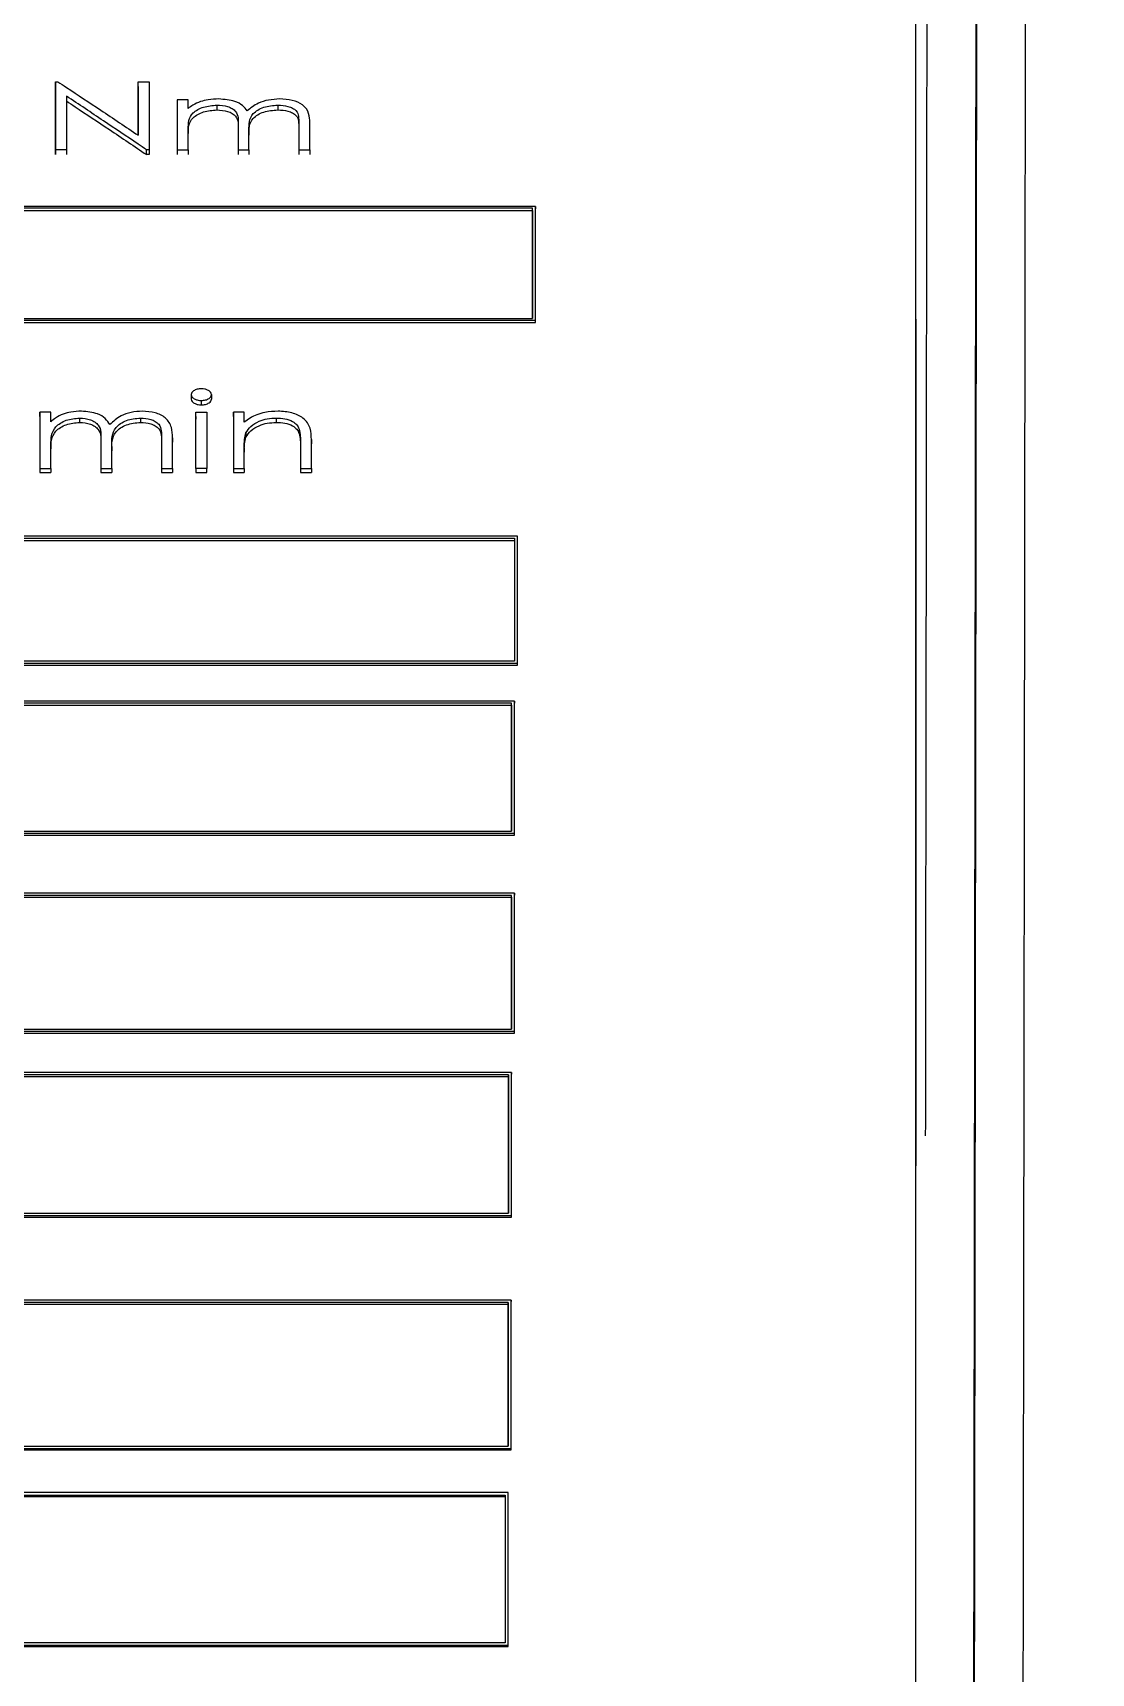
# Model space of a CAD drawing. Header units: millimetres. Extents: x 2180 to 4616, y 795 to 2518.
# Drawn here: x 2660.37 to 2677.77, y 2248.6 to 2275.56 of the extents above; entities that cross this region are included whole.
import ezdxf

# ---------------------------------------------------------------- set-up
doc = ezdxf.new("R2010")
doc.units = ezdxf.units.MM

msp = doc.modelspace()

# ---------------------------------------------------------------- linework, layer by layer
at = {"color": 7, "linetype": 'Continuous', "lineweight": 25}
for p, q in [((2660.744, 2273.635), (2660.744, 2274.756)), ((2660.744, 2274.756), (2660.744, 2274.677)), ((2660.744, 2274.756), (2660.781, 2274.756)), ((2660.744, 2274.677), (2660.744, 2273.557)), ((2662.103, 2273.876), (2662.103, 2274.756)), ((2662.103, 2274.756), (2662.282, 2274.756)), ((2662.103, 2274.677), (2662.103, 2274.756)), ((2662.103, 2274.677), (2662.103, 2273.876)), ((2662.282, 2274.756), (2662.282, 2273.635)), ((2660.923, 2274.518), (2660.923, 2273.635)), ((2662.744, 2274.457), (2662.744, 2273.635)), ((2662.744, 2274.457), (2662.744, 2274.379)), ((2662.923, 2274.457), (2662.744, 2274.457)), ((2662.923, 2274.316), (2662.923, 2274.457)), ((2662.744, 2274.379), (2662.744, 2273.557)), ((2663.396, 2274.372), (2663.396, 2274.293)), ((2664.397, 2274.372), (2664.397, 2274.293)), ((2662.923, 2273.635), (2662.923, 2273.983)), ((2662.923, 2273.983), (2662.923, 2273.905)), ((2663.744, 2274.055), (2663.744, 2273.635)), ((2663.744, 2274.055), (2663.744, 2273.977)), ((2663.923, 2273.635), (2663.923, 2273.957)), ((2663.923, 2273.957), (2663.923, 2273.879)), ((2664.744, 2274.083), (2664.744, 2273.635)), ((2664.744, 2274.083), (2664.744, 2274.005)), ((2664.744, 2274.005), (2664.744, 2273.557)), ((2664.923, 2273.635), (2664.923, 2274.083)), ((2664.923, 2274.005), (2664.923, 2274.083)), ((2660.744, 2273.557), (2660.744, 2273.635)), ((2660.923, 2273.635), (2660.744, 2273.635)), ((2660.923, 2273.635), (2660.923, 2273.557)), ((2662.241, 2273.557), (2662.241, 2273.635)), ((2662.282, 2273.635), (2662.241, 2273.635)), ((2662.282, 2273.635), (2662.282, 2273.557)), ((2662.744, 2273.635), (2662.744, 2273.557)), ((2662.744, 2273.635), (2662.923, 2273.635)), ((2662.923, 2273.635), (2662.923, 2273.557)), ((2663.744, 2273.635), (2663.744, 2273.557)), ((2663.744, 2273.635), (2663.923, 2273.635)), ((2663.923, 2273.635), (2663.923, 2273.557)), ((2664.744, 2273.635), (2664.744, 2273.557)), ((2664.744, 2273.635), (2664.923, 2273.635)), ((2664.923, 2273.635), (2664.923, 2273.557)), ((2662.282, 2273.557), (2662.241, 2273.557)), ((2668.634, 2272.707), (2646.501, 2272.707)), ((2668.584, 2272.678), (2646.551, 2272.678)), ((2646.551, 2272.64), (2668.584, 2272.639)), ((2668.584, 2272.639), (2668.584, 2272.678)), ((2668.634, 2272.707), (2668.634, 2272.669)), ((2668.634, 2270.799), (2668.634, 2272.669)), ((2646.501, 2270.836), (2668.634, 2270.836)), ((2646.501, 2270.799), (2668.634, 2270.799)), ((2646.551, 2270.866), (2668.584, 2270.866)), ((2668.634, 2270.799), (2668.634, 2270.836)), ((2662.975, 2269.613), (2662.975, 2269.541)), ((2663.308, 2269.613), (2663.308, 2269.541)), ((2660.487, 2269.325), (2660.487, 2268.401)), ((2660.487, 2269.253), (2660.487, 2269.325)), ((2660.667, 2269.325), (2660.487, 2269.325)), ((2660.667, 2269.166), (2660.667, 2269.325)), ((2663.051, 2268.401), (2663.051, 2269.325)), ((2663.051, 2269.253), (2663.051, 2269.325)), ((2663.051, 2269.325), (2663.231, 2269.325)), ((2663.14, 2269.518), (2663.14, 2269.445)), ((2663.231, 2269.325), (2663.231, 2268.401)), ((2663.667, 2269.325), (2663.667, 2268.401)), ((2663.667, 2269.253), (2663.667, 2269.325)), ((2663.846, 2269.325), (2663.667, 2269.325)), ((2663.846, 2269.16), (2663.846, 2269.325)), ((2660.487, 2269.253), (2660.487, 2268.331)), ((2661.14, 2269.229), (2661.14, 2269.157)), ((2662.141, 2269.229), (2662.141, 2269.157)), ((2663.051, 2269.253), (2663.051, 2269.212)), ((2663.667, 2269.253), (2663.667, 2268.331)), ((2664.371, 2269.229), (2664.371, 2269.157)), ((2664.748, 2269.048), (2664.748, 2268.976)), ((2660.667, 2268.401), (2660.667, 2268.792)), ((2660.667, 2268.792), (2660.667, 2268.721)), ((2661.487, 2268.873), (2661.487, 2268.401)), ((2661.487, 2268.873), (2661.487, 2268.802)), ((2661.487, 2268.802), (2661.487, 2268.331)), ((2661.667, 2268.401), (2661.667, 2268.763)), ((2661.667, 2268.763), (2661.667, 2268.691)), ((2662.487, 2268.904), (2662.487, 2268.401)), ((2662.487, 2268.904), (2662.487, 2268.833)), ((2662.487, 2268.833), (2662.487, 2268.331)), ((2662.667, 2268.401), (2662.667, 2268.904)), ((2662.667, 2268.904), (2662.667, 2268.832)), ((2663.846, 2268.747), (2663.846, 2268.675)), ((2663.874, 2268.985), (2663.874, 2268.914)), ((2664.769, 2268.838), (2664.769, 2268.401)), ((2664.769, 2268.838), (2664.769, 2268.767)), ((2664.769, 2268.767), (2664.769, 2268.331)), ((2664.949, 2268.812), (2664.949, 2268.884)), ((2664.949, 2268.401), (2664.949, 2268.875)), ((2664.949, 2268.875), (2664.949, 2268.804)), ((2663.846, 2268.401), (2663.846, 2268.737)), ((2663.846, 2268.737), (2663.846, 2268.666)), ((2660.487, 2268.401), (2660.487, 2268.331)), ((2660.487, 2268.401), (2660.667, 2268.401)), ((2660.487, 2268.331), (2660.667, 2268.331)), ((2660.667, 2268.401), (2660.667, 2268.331)), ((2661.487, 2268.401), (2661.487, 2268.331)), ((2661.487, 2268.401), (2661.667, 2268.401)), ((2661.487, 2268.331), (2661.667, 2268.331)), ((2661.667, 2268.401), (2661.667, 2268.331)), ((2662.487, 2268.401), (2662.487, 2268.331)), ((2662.487, 2268.401), (2662.667, 2268.401)), ((2662.487, 2268.331), (2662.667, 2268.331)), ((2662.667, 2268.401), (2662.667, 2268.331)), ((2663.051, 2268.401), (2663.051, 2268.331)), ((2663.231, 2268.401), (2663.051, 2268.401)), ((2663.051, 2268.379), (2663.051, 2268.331)), ((2663.051, 2268.331), (2663.231, 2268.331)), ((2663.231, 2268.331), (2663.231, 2268.401)), ((2663.667, 2268.401), (2663.667, 2268.331)), ((2663.667, 2268.401), (2663.846, 2268.401)), ((2663.667, 2268.331), (2663.846, 2268.331)), ((2663.846, 2268.401), (2663.846, 2268.331)), ((2664.769, 2268.401), (2664.769, 2268.331)), ((2664.769, 2268.401), (2664.949, 2268.401)), ((2664.769, 2268.331), (2664.949, 2268.331)), ((2664.949, 2268.401), (2664.949, 2268.331)), ((2668.339, 2267.285), (2646.206, 2267.285)), ((2646.256, 2267.252), (2668.289, 2267.252)), ((2646.256, 2267.218), (2668.289, 2267.217)), ((2668.289, 2267.252), (2668.289, 2267.217)), ((2668.339, 2267.25), (2668.339, 2267.285)), ((2668.339, 2265.168), (2668.339, 2267.25)), ((2646.206, 2265.202), (2668.339, 2265.202)), ((2646.206, 2265.168), (2668.339, 2265.168)), ((2668.289, 2265.235), (2646.256, 2265.236)), ((2668.339, 2265.168), (2668.339, 2265.202)), ((2668.289, 2264.578), (2646.156, 2264.578)), ((2668.239, 2264.544), (2646.206, 2264.544)), ((2646.206, 2264.511), (2668.239, 2264.511)), ((2668.239, 2264.511), (2668.239, 2264.544)), ((2668.289, 2264.578), (2668.289, 2264.544)), ((2668.289, 2262.373), (2668.289, 2264.544)), ((2646.156, 2262.404), (2668.289, 2262.404)), ((2646.156, 2262.373), (2668.289, 2262.373)), ((2646.206, 2262.439), (2668.239, 2262.439)), ((2668.289, 2262.373), (2668.289, 2262.404)), ((2668.289, 2261.42), (2646.156, 2261.42)), ((2668.239, 2261.384), (2646.206, 2261.384)), ((2646.206, 2261.353), (2668.239, 2261.353)), ((2668.239, 2261.353), (2668.239, 2261.384)), ((2668.289, 2261.42), (2668.289, 2261.389)), ((2668.289, 2259.122), (2668.289, 2261.389)), ((2646.156, 2259.151), (2668.289, 2259.151)), ((2646.156, 2259.122), (2668.289, 2259.122)), ((2646.206, 2259.187), (2668.239, 2259.187)), ((2668.289, 2259.122), (2668.289, 2259.151)), ((2668.239, 2258.474), (2646.106, 2258.474)), ((2668.189, 2258.437), (2646.156, 2258.437)), ((2646.156, 2258.408), (2668.189, 2258.408)), ((2668.189, 2258.437), (2668.189, 2258.408)), ((2668.239, 2258.474), (2668.239, 2258.445)), ((2668.239, 2256.097), (2668.239, 2258.445)), ((2646.106, 2256.125), (2668.239, 2256.125)), ((2646.106, 2256.097), (2668.239, 2256.097)), ((2646.156, 2256.163), (2668.189, 2256.163)), ((2668.239, 2256.097), (2668.239, 2256.125)), ((2668.234, 2254.734), (2646.101, 2254.734)), ((2668.234, 2254.734), (2668.234, 2254.708)), ((2668.184, 2254.696), (2646.151, 2254.696)), ((2646.151, 2254.669), (2668.184, 2254.669)), ((2668.184, 2254.696), (2668.184, 2254.669)), ((2668.234, 2252.27), (2668.234, 2254.708)), ((2646.151, 2252.334), (2668.184, 2252.334)), ((2646.101, 2252.295), (2668.234, 2252.295)), ((2646.101, 2252.27), (2668.234, 2252.27)), ((2668.234, 2252.27), (2668.234, 2252.295)), ((2668.184, 2251.57), (2648.174, 2251.57)), ((2648.23, 2251.53), (2668.134, 2251.53)), ((2648.23, 2251.506), (2668.134, 2251.506)), ((2668.134, 2251.53), (2668.134, 2251.506)), ((2668.184, 2251.545), (2668.184, 2251.57)), ((2668.184, 2249.04), (2668.184, 2251.545)), ((2668.134, 2249.103), (2648.23, 2249.103)), ((2648.174, 2249.063), (2668.184, 2249.063)), ((2648.174, 2249.04), (2668.184, 2249.04)), ((2668.184, 2249.04), (2668.184, 2249.063))]:
    msp.add_line(p, q, dxfattribs=at)
for points in [[(2674.069, 2221.501), (2674.593, 2225.153), (2675.641, 2232.456), (2678.761, 2243.099), (2682.969, 2253.342), (2688.324, 2263.043), (2694.729, 2272.082), (2702.11, 2280.344), (2710.372, 2287.725), (2719.412, 2294.13), (2729.112, 2299.485), (2739.355, 2303.693), (2749.998, 2306.813), (2757.302, 2307.861), (2760.953, 2308.385)], [(2674.272, 2228.044), (2674.958, 2231.338), (2676.331, 2237.926), (2679.652, 2247.479), (2683.856, 2256.662), (2688.991, 2265.365), (2694.981, 2273.502), (2701.768, 2280.986), (2709.282, 2287.742), (2717.444, 2293.696), (2726.169, 2298.795), (2735.37, 2302.959), (2744.936, 2306.239), (2751.531, 2307.584), (2754.828, 2308.256)], [(2674.323, 2227.74), (2674.911, 2230.653), (2676.087, 2236.481), (2678.839, 2244.975), (2682.287, 2253.204), (2686.487, 2261.075), (2691.332, 2268.576), (2695.106, 2273.169), (2696.994, 2275.466)]]:
    msp.add_open_spline(points, degree=3, dxfattribs=at)
for points, knots in [([(2674.884, 2230.759), (2674.884, 2232.015), (2674.884, 2235.839), (2674.884, 2240.766), (2674.884, 2246.804), (2674.884, 2251.466), (2674.884, 2257.038), (2674.884, 2261.277), (2674.883, 2266.255), (2674.883, 2270.9), (2674.883, 2275.047), (2674.883, 2278.784), (2674.883, 2281.44), (2674.883, 2284.311), (2674.883, 2286.233), (2674.883, 2288.334), (2674.883, 2289.136), (2674.883, 2289.697)], [0, 0, 0, 0, 0.041991, 0.127821, 0.170695, 0.256527, 0.299401, 0.385233, 0.428107, 0.513939, 0.599771, 0.642645, 0.728477, 0.77135, 0.857181, 0.900055, 1, 1, 1, 1]), ([(2676.696, 2288.711), (2676.696, 2288.645), (2676.696, 2288.514), (2676.695, 2287.464), (2676.693, 2286.09), (2676.692, 2284.671), (2676.69, 2283.461), (2676.689, 2282.104), (2676.687, 2280.606), (2676.685, 2278.971), (2676.682, 2276.665), (2676.678, 2273.427), (2676.672, 2268.923), (2676.665, 2263.618), (2676.657, 2257.477), (2676.647, 2250.461), (2676.638, 2243.916), (2676.632, 2239.578), (2676.63, 2238.014)], [0, 0, 0, 0, 0.077148, 0.153713, 0.229695, 0.267477, 0.305113, 0.342602, 0.379946, 0.417144, 0.454196, 0.525129, 0.600563, 0.680497, 0.764931, 0.853864, 0.947295, 1, 1, 1, 1]), ([(2675.894, 2287.805), (2675.894, 2287.544), (2675.894, 2287.009), (2675.892, 2284.983), (2675.888, 2282.128), (2675.884, 2278.459), (2675.878, 2273.788), (2675.87, 2268.071), (2675.861, 2261.295), (2675.852, 2254.158), (2675.842, 2246.941), (2675.834, 2240.737), (2675.828, 2236.608), (2675.826, 2234.939)], [0, 0, 0, 0, 0.094145, 0.193435, 0.281386, 0.373015, 0.468324, 0.567312, 0.66998, 0.77633, 0.858534, 0.942811, 1, 1, 1, 1]), ([(2675.882, 2287.366), (2675.882, 2287.342), (2675.882, 2287.305), (2675.882, 2287.228), (2675.882, 2287.132), (2675.882, 2287.002), (2675.882, 2286.872), (2675.882, 2286.736), (2675.882, 2286.554), (2675.881, 2286.247), (2675.881, 2285.916), (2675.881, 2285.62), (2675.88, 2285.433), (2675.88, 2285.226), (2675.88, 2284.997), (2675.88, 2284.744), (2675.879, 2283.916), (2675.877, 2282.368), (2675.874, 2279.859), (2675.871, 2277.366), (2675.868, 2275.073), (2675.865, 2273.121), (2675.863, 2271.616), (2675.862, 2270.678), (2675.861, 2270.223), (2675.861, 2270.09), (2675.861, 2270.047), (2675.861, 2270.032), (2675.861, 2270.027), (2675.861, 2270.025), (2675.861, 2270.024), (2675.861, 2270.023), (2675.861, 2270.023), (2675.861, 2270.023), (2675.861, 2270.023), (2675.861, 2270.023), (2675.861, 2269.802), (2675.86, 2269.233), (2675.859, 2268.15), (2675.857, 2266.78), (2675.855, 2265.434), (2675.854, 2264.406), (2675.853, 2263.604), (2675.852, 2262.725), (2675.85, 2261.635), (2675.849, 2260.509), (2675.847, 2259.55), (2675.846, 2258.59), (2675.845, 2257.53), (2675.843, 2256.267), (2675.842, 2255.141), (2675.84, 2254.089), (2675.839, 2253.045), (2675.837, 2251.983), (2675.836, 2250.866), (2675.834, 2249.653), (2675.832, 2248.085), (2675.83, 2246.369), (2675.828, 2244.7), (2675.826, 2243.304), (2675.824, 2242.027), (2675.822, 2240.235), (2675.819, 2238.603), (2675.818, 2237.199), (2675.817, 2236.603), (2675.816, 2236.005), (2675.816, 2235.603), (2675.815, 2235.38), (2675.815, 2235.3), (2675.815, 2235.13), (2675.815, 2234.981), (2675.815, 2234.888)], [0, 0, 0, 0, 0.012731, 0.019932, 0.032651, 0.047597, 0.059828, 0.067378, 0.080831, 0.100684, 0.128346, 0.136881, 0.145952, 0.155559, 0.165701, 0.176379, 0.187593, 0.265595, 0.333484, 0.391258, 0.438913, 0.476448, 0.50386, 0.521149, 0.525997, 0.527472, 0.528021, 0.5282, 0.528267, 0.528294, 0.528305, 0.52831, 0.528312, 0.528313, 0.528313, 0.528314, 0.528314, 0.539711, 0.557422, 0.582649, 0.606451, 0.62101, 0.630079, 0.642964, 0.660519, 0.678211, 0.691797, 0.70145, 0.718725, 0.736001, 0.753277, 0.764234, 0.777989, 0.794543, 0.80571, 0.821168, 0.840916, 0.864954, 0.885085, 0.902226, 0.915656, 0.931077, 0.966336, 0.973263, 0.980189, 0.987116, 0.994043, 0.994137, 0.994848, 0.996798, 1, 1, 1, 1]), ([(2675.045, 2257.431), (2675.046, 2258.5), (2675.049, 2260.86), (2675.054, 2264.201), (2675.058, 2267.452), (2675.061, 2270.341), (2675.065, 2272.896), (2675.069, 2276.204), (2675.073, 2279.897), (2675.078, 2283.325), (2675.08, 2285.692), (2675.081, 2286.286), (2675.081, 2286.584)], [0, 0, 0, 0, 0.063306, 0.139766, 0.212797, 0.2824, 0.348573, 0.411317, 0.560447, 0.70786, 0.853557, 1, 1, 1, 1]), ([(2660.781, 2274.756), (2660.829, 2274.725), (2661.064, 2274.57), (2661.505, 2274.278), (2661.898, 2274.014), (2662.103, 2273.876)], [0, 0, 0, 0, 0.1070086, 0.5350447, 1, 1, 1, 1]), ([(2674.272, 2228.044), (2674.878, 2231), (2676.078, 2236.849), (2678.845, 2245.273), (2682.206, 2253.258), (2686.616, 2261.516), (2691.3, 2268.812), (2695.102, 2273.221), (2696.516, 2274.861)], [0, 0, 0, 0, 0.1724649, 0.3411658, 0.5061024, 0.6672745, 0.8762679, 1, 1, 1, 1]), ([(2662.241, 2273.635), (2662.194, 2273.667), (2661.959, 2273.826), (2661.519, 2274.122), (2661.127, 2274.383), (2660.923, 2274.518)], [0, 0, 0, 0, 0.107249, 0.536248, 1, 1, 1, 1]), ([(2660.923, 2274.439), (2660.97, 2274.408), (2661.206, 2274.252), (2661.646, 2273.959), (2662.038, 2273.694), (2662.241, 2273.557)], [0, 0, 0, 0, 0.107324, 0.536623, 1, 1, 1, 1]), ([(2663.126, 2274.43), (2663.083, 2274.412), (2663.007, 2274.38), (2662.949, 2274.335), (2662.923, 2274.316)], [0, 0, 0, 0, 0.564241, 1, 1, 1, 1]), ([(2663.427, 2274.472), (2663.368, 2274.47), (2663.264, 2274.466), (2663.168, 2274.441), (2663.126, 2274.43)], [0, 0, 0, 0, 0.562438, 1, 1, 1, 1]), ([(2663.892, 2274.275), (2663.871, 2274.306), (2663.827, 2274.369), (2663.667, 2274.453), (2663.519, 2274.464), (2663.427, 2274.472)], [0, 0, 0, 0, 0.269907, 0.547967, 1, 1, 1, 1]), ([(2664.428, 2274.472), (2664.366, 2274.468), (2664.242, 2274.461), (2664.042, 2274.399), (2663.949, 2274.321), (2663.892, 2274.275)], [0, 0, 0, 0, 0.288581, 0.57183, 1, 1, 1, 1]), ([(2664.923, 2274.083), (2664.922, 2274.134), (2664.919, 2274.236), (2664.829, 2274.376), (2664.639, 2274.459), (2664.499, 2274.467), (2664.428, 2274.472)], [0, 0, 0, 0, 0.2706011, 0.5427955, 0.7675494, 1, 1, 1, 1]), ([(2662.923, 2273.983), (2662.925, 2274.027), (2662.928, 2274.116), (2662.979, 2274.228), (2663.078, 2274.299), (2663.205, 2274.355), (2663.32, 2274.365), (2663.396, 2274.372)], [0, 0, 0, 0, 0.241252, 0.483375, 0.613284, 0.746483, 1, 1, 1, 1]), ([(2662.923, 2273.905), (2662.925, 2273.949), (2662.928, 2274.038), (2662.979, 2274.15), (2663.078, 2274.22), (2663.205, 2274.276), (2663.32, 2274.286), (2663.396, 2274.293)], [0, 0, 0, 0, 0.241124, 0.483152, 0.613062, 0.746307, 1, 1, 1, 1]), ([(2663.396, 2274.372), (2663.457, 2274.368), (2663.551, 2274.361), (2663.653, 2274.316), (2663.755, 2274.224), (2663.749, 2274.13), (2663.744, 2274.055)], [0, 0, 0, 0, 0.254867, 0.388287, 0.517309, 1, 1, 1, 1]), ([(2663.396, 2274.293), (2663.457, 2274.289), (2663.551, 2274.282), (2663.653, 2274.237), (2663.755, 2274.145), (2663.749, 2274.051), (2663.744, 2273.977)], [0, 0, 0, 0, 0.255063, 0.388534, 0.517551, 1, 1, 1, 1]), ([(2663.923, 2273.957), (2663.923, 2274.054), (2663.922, 2274.178), (2664.065, 2274.293), (2664.196, 2274.354), (2664.317, 2274.365), (2664.397, 2274.372)], [0, 0, 0, 0, 0.4821882, 0.6120908, 0.745518, 1, 1, 1, 1]), ([(2663.923, 2273.879), (2663.923, 2273.976), (2663.922, 2274.1), (2664.065, 2274.215), (2664.196, 2274.276), (2664.317, 2274.286), (2664.397, 2274.293)], [0, 0, 0, 0, 0.481962, 0.611863, 0.745335, 1, 1, 1, 1]), ([(2664.397, 2274.372), (2664.455, 2274.368), (2664.543, 2274.363), (2664.642, 2274.324), (2664.718, 2274.27), (2664.741, 2274.183), (2664.743, 2274.116), (2664.744, 2274.083)], [0, 0, 0, 0, 0.254576, 0.388176, 0.517715, 0.758814, 1, 1, 1, 1]), ([(2664.397, 2274.293), (2664.455, 2274.29), (2664.543, 2274.285), (2664.642, 2274.245), (2664.718, 2274.191), (2664.741, 2274.104), (2664.743, 2274.038), (2664.744, 2274.005)], [0, 0, 0, 0, 0.254766, 0.388422, 0.517965, 0.75895, 1, 1, 1, 1]), ([(2668.584, 2270.866), (2668.584, 2271.056), (2668.584, 2271.437), (2668.584, 2272.042), (2668.584, 2272.452), (2668.584, 2272.678)], [0, 0, 0, 0, 0.3099213, 0.6198426, 1, 1, 1, 1]), ([(2668.584, 2272.639), (2668.584, 2272.491), (2668.584, 2272.195), (2668.584, 2271.607), (2668.584, 2271.16), (2668.584, 2270.866)], [0, 0, 0, 0, 0.255222, 0.510444, 1, 1, 1, 1]), ([(2668.634, 2270.836), (2668.634, 2271.026), (2668.634, 2271.407), (2668.634, 2272.032), (2668.634, 2272.462), (2668.634, 2272.707)], [0, 0, 0, 0, 0.300082, 0.600163, 1, 1, 1, 1]), ([(2674.883, 2270.853), (2674.883, 2270.423), (2674.883, 2268.271), (2674.883, 2264.925), (2674.884, 2260.695), (2674.884, 2258.275), (2674.884, 2256.94)], [0, 0, 0, 0, 0.105664, 0.528737, 0.740064, 1, 1, 1, 1]), ([(2663.14, 2269.709), (2663.117, 2269.708), (2663.071, 2269.705), (2663.016, 2269.68), (2662.981, 2269.648), (2662.977, 2269.625), (2662.975, 2269.613)], [0, 0, 0, 0, 0.2917, 0.575641, 0.790759, 1, 1, 1, 1]), ([(2662.975, 2269.613), (2662.978, 2269.599), (2662.985, 2269.569), (2663.033, 2269.539), (2663.086, 2269.52), (2663.122, 2269.519), (2663.14, 2269.518)], [0, 0, 0, 0, 0.266105, 0.543473, 0.769717, 1, 1, 1, 1]), ([(2663.308, 2269.613), (2663.304, 2269.628), (2663.297, 2269.659), (2663.249, 2269.689), (2663.196, 2269.707), (2663.159, 2269.709), (2663.14, 2269.709)], [0, 0, 0, 0, 0.266167, 0.543432, 0.769604, 1, 1, 1, 1]), ([(2663.14, 2269.518), (2663.164, 2269.519), (2663.21, 2269.522), (2663.265, 2269.547), (2663.301, 2269.578), (2663.306, 2269.602), (2663.308, 2269.613)], [0, 0, 0, 0, 0.291686, 0.575696, 0.790918, 1, 1, 1, 1]), ([(2660.87, 2269.295), (2660.827, 2269.274), (2660.75, 2269.238), (2660.692, 2269.188), (2660.667, 2269.166)], [0, 0, 0, 0, 0.564241, 1, 1, 1, 1]), ([(2661.171, 2269.341), (2661.112, 2269.339), (2661.008, 2269.335), (2660.912, 2269.307), (2660.87, 2269.295)], [0, 0, 0, 0, 0.562438, 1, 1, 1, 1]), ([(2661.636, 2269.12), (2661.615, 2269.155), (2661.571, 2269.225), (2661.411, 2269.32), (2661.263, 2269.333), (2661.171, 2269.341)], [0, 0, 0, 0, 0.269907, 0.547967, 1, 1, 1, 1]), ([(2662.172, 2269.341), (2662.109, 2269.337), (2661.985, 2269.33), (2661.786, 2269.259), (2661.692, 2269.172), (2661.636, 2269.12)], [0, 0, 0, 0, 0.288581, 0.57183, 1, 1, 1, 1]), ([(2662.667, 2268.904), (2662.665, 2268.961), (2662.663, 2269.076), (2662.573, 2269.233), (2662.383, 2269.327), (2662.243, 2269.337), (2662.172, 2269.341)], [0, 0, 0, 0, 0.270601, 0.542796, 0.767549, 1, 1, 1, 1]), ([(2662.975, 2269.541), (2662.978, 2269.526), (2662.985, 2269.496), (2663.033, 2269.466), (2663.086, 2269.448), (2663.122, 2269.446), (2663.14, 2269.445)], [0, 0, 0, 0, 0.2659349, 0.5432745, 0.7695921, 1, 1, 1, 1]), ([(2663.14, 2269.445), (2663.164, 2269.447), (2663.21, 2269.45), (2663.265, 2269.474), (2663.301, 2269.506), (2663.306, 2269.529), (2663.308, 2269.541)], [0, 0, 0, 0, 0.291838, 0.575901, 0.791061, 1, 1, 1, 1]), ([(2664.402, 2269.341), (2664.329, 2269.338), (2664.208, 2269.331), (2664.053, 2269.286), (2663.938, 2269.23), (2663.877, 2269.183), (2663.846, 2269.16)], [0, 0, 0, 0, 0.346759, 0.568511, 0.786179, 1, 1, 1, 1]), ([(2664.949, 2268.875), (2664.948, 2268.937), (2664.946, 2269.062), (2664.84, 2269.23), (2664.63, 2269.326), (2664.479, 2269.336), (2664.402, 2269.341)], [0, 0, 0, 0, 0.270301, 0.542249, 0.767594, 1, 1, 1, 1]), ([(2660.667, 2268.792), (2660.668, 2268.842), (2660.671, 2268.942), (2660.723, 2269.068), (2660.822, 2269.147), (2660.948, 2269.21), (2661.064, 2269.221), (2661.14, 2269.229)], [0, 0, 0, 0, 0.241257, 0.4833865, 0.613214, 0.7463276, 1, 1, 1, 1]), ([(2660.667, 2268.721), (2660.668, 2268.77), (2660.671, 2268.87), (2660.723, 2268.996), (2660.822, 2269.075), (2660.948, 2269.138), (2661.064, 2269.149), (2661.14, 2269.157)], [0, 0, 0, 0, 0.24113, 0.483163, 0.612992, 0.746152, 1, 1, 1, 1]), ([(2661.14, 2269.229), (2661.201, 2269.224), (2661.295, 2269.217), (2661.397, 2269.166), (2661.499, 2269.063), (2661.492, 2268.957), (2661.487, 2268.873)], [0, 0, 0, 0, 0.25507, 0.388384, 0.517307, 1, 1, 1, 1]), ([(2661.14, 2269.157), (2661.201, 2269.152), (2661.295, 2269.145), (2661.397, 2269.094), (2661.499, 2268.991), (2661.492, 2268.885), (2661.487, 2268.802)], [0, 0, 0, 0, 0.25526, 0.388622, 0.517537, 1, 1, 1, 1]), ([(2661.667, 2268.763), (2661.666, 2268.872), (2661.666, 2269.011), (2661.809, 2269.141), (2661.939, 2269.209), (2662.061, 2269.221), (2662.141, 2269.229)], [0, 0, 0, 0, 0.4822, 0.612023, 0.745366, 1, 1, 1, 1]), ([(2661.667, 2268.691), (2661.666, 2268.801), (2661.666, 2268.94), (2661.809, 2269.069), (2661.939, 2269.137), (2662.061, 2269.149), (2662.141, 2269.157)], [0, 0, 0, 0, 0.481974, 0.611795, 0.745183, 1, 1, 1, 1]), ([(2662.141, 2269.229), (2662.199, 2269.225), (2662.287, 2269.219), (2662.386, 2269.175), (2662.461, 2269.114), (2662.485, 2269.017), (2662.487, 2268.942), (2662.487, 2268.904)], [0, 0, 0, 0, 0.254787, 0.388278, 0.517715, 0.758815, 1, 1, 1, 1]), ([(2662.141, 2269.157), (2662.199, 2269.153), (2662.287, 2269.147), (2662.386, 2269.103), (2662.461, 2269.042), (2662.485, 2268.945), (2662.487, 2268.87), (2662.487, 2268.833)], [0, 0, 0, 0, 0.25497, 0.388514, 0.517951, 0.758942, 1, 1, 1, 1]), ([(2663.874, 2268.985), (2663.897, 2269.023), (2663.945, 2269.099), (2664.078, 2269.175), (2664.223, 2269.222), (2664.322, 2269.226), (2664.371, 2269.229)], [0, 0, 0, 0, 0.26849, 0.546604, 0.771529, 1, 1, 1, 1]), ([(2663.874, 2268.914), (2663.897, 2268.951), (2663.945, 2269.028), (2664.078, 2269.103), (2664.223, 2269.15), (2664.322, 2269.154), (2664.371, 2269.157)], [0, 0, 0, 0, 0.268346, 0.546438, 0.771424, 1, 1, 1, 1]), ([(2664.371, 2269.229), (2664.42, 2269.227), (2664.515, 2269.223), (2664.637, 2269.182), (2664.716, 2269.118), (2664.737, 2269.071), (2664.748, 2269.048)], [0, 0, 0, 0, 0.290858, 0.574718, 0.790004, 1, 1, 1, 1]), ([(2664.371, 2269.157), (2664.42, 2269.155), (2664.515, 2269.151), (2664.637, 2269.11), (2664.716, 2269.046), (2664.737, 2268.999), (2664.748, 2268.976)], [0, 0, 0, 0, 0.290991, 0.574913, 0.790139, 1, 1, 1, 1]), ([(2664.748, 2269.048), (2664.756, 2269.009), (2664.77, 2268.939), (2664.77, 2268.869), (2664.769, 2268.838)], [0, 0, 0, 0, 0.559954, 1, 1, 1, 1]), ([(2663.846, 2268.737), (2663.846, 2268.784), (2663.846, 2268.867), (2663.865, 2268.949), (2663.874, 2268.985)], [0, 0, 0, 0, 0.559824, 1, 1, 1, 1]), ([(2663.846, 2268.666), (2663.846, 2268.713), (2663.846, 2268.796), (2663.865, 2268.878), (2663.874, 2268.914)], [0, 0, 0, 0, 0.5598173, 1, 1, 1, 1]), ([(2664.748, 2268.976), (2664.756, 2268.937), (2664.77, 2268.868), (2664.77, 2268.797), (2664.769, 2268.767)], [0, 0, 0, 0, 0.559958, 1, 1, 1, 1]), ([(2668.289, 2267.252), (2668.289, 2267.047), (2668.289, 2266.636), (2668.289, 2265.964), (2668.289, 2265.494), (2668.289, 2265.235)], [0, 0, 0, 0, 0.3099213, 0.6198426, 1, 1, 1, 1]), ([(2668.289, 2267.217), (2668.289, 2267.052), (2668.289, 2266.721), (2668.289, 2266.063), (2668.289, 2265.564), (2668.289, 2265.235)], [0, 0, 0, 0, 0.254228, 0.508455, 1, 1, 1, 1]), ([(2668.339, 2265.202), (2668.339, 2265.413), (2668.339, 2265.836), (2668.339, 2266.531), (2668.339, 2267.011), (2668.339, 2267.285)], [0, 0, 0, 0, 0.3000816, 0.6001632, 1, 1, 1, 1]), ([(2668.239, 2262.439), (2668.239, 2262.659), (2668.239, 2263.099), (2668.239, 2263.802), (2668.239, 2264.28), (2668.239, 2264.544)], [0, 0, 0, 0, 0.309921, 0.619843, 1, 1, 1, 1]), ([(2668.239, 2264.511), (2668.239, 2264.338), (2668.239, 2263.991), (2668.239, 2263.304), (2668.239, 2262.783), (2668.239, 2262.439)], [0, 0, 0, 0, 0.253832, 0.507664, 1, 1, 1, 1]), ([(2668.289, 2262.404), (2668.289, 2262.624), (2668.289, 2263.065), (2668.289, 2263.79), (2668.289, 2264.291), (2668.289, 2264.578)], [0, 0, 0, 0, 0.300082, 0.600163, 1, 1, 1, 1]), ([(2668.239, 2259.187), (2668.239, 2259.417), (2668.239, 2259.876), (2668.239, 2260.609), (2668.239, 2261.109), (2668.239, 2261.384)], [0, 0, 0, 0, 0.309921, 0.619843, 1, 1, 1, 1]), ([(2668.239, 2261.353), (2668.239, 2261.172), (2668.239, 2260.811), (2668.239, 2260.091), (2668.239, 2259.547), (2668.239, 2259.187)], [0, 0, 0, 0, 0.253427, 0.506855, 1, 1, 1, 1]), ([(2668.289, 2259.151), (2668.289, 2259.38), (2668.289, 2259.839), (2668.289, 2260.597), (2668.289, 2261.121), (2668.289, 2261.42)], [0, 0, 0, 0, 0.300082, 0.600163, 1, 1, 1, 1]), ([(2668.189, 2256.163), (2668.189, 2256.4), (2668.189, 2256.874), (2668.189, 2257.633), (2668.189, 2258.151), (2668.189, 2258.437)], [0, 0, 0, 0, 0.309921, 0.619843, 1, 1, 1, 1]), ([(2668.189, 2258.408), (2668.189, 2258.22), (2668.189, 2257.845), (2668.189, 2257.099), (2668.189, 2256.535), (2668.189, 2256.163)], [0, 0, 0, 0, 0.253092, 0.506185, 1, 1, 1, 1]), ([(2668.239, 2256.125), (2668.239, 2256.362), (2668.239, 2256.837), (2668.239, 2257.621), (2668.239, 2258.164), (2668.239, 2258.474)], [0, 0, 0, 0, 0.300082, 0.600163, 1, 1, 1, 1]), ([(2668.234, 2252.295), (2668.234, 2252.541), (2668.234, 2253.034), (2668.234, 2253.848), (2668.234, 2254.412), (2668.234, 2254.734)], [0, 0, 0, 0, 0.3000817, 0.6001633, 1, 1, 1, 1]), ([(2668.184, 2252.334), (2668.184, 2252.58), (2668.184, 2253.072), (2668.184, 2253.86), (2668.184, 2254.399), (2668.184, 2254.696)], [0, 0, 0, 0, 0.309921, 0.619843, 1, 1, 1, 1]), ([(2668.184, 2254.669), (2668.184, 2254.474), (2668.184, 2254.084), (2668.184, 2253.308), (2668.184, 2252.722), (2668.184, 2252.334)], [0, 0, 0, 0, 0.252712, 0.505424, 1, 1, 1, 1]), ([(2668.134, 2251.53), (2668.134, 2251.281), (2668.134, 2250.784), (2668.134, 2249.975), (2668.134, 2249.413), (2668.134, 2249.103)], [0, 0, 0, 0, 0.309921, 0.619842, 1, 1, 1, 1]), ([(2668.134, 2251.506), (2668.134, 2251.305), (2668.134, 2250.904), (2668.134, 2250.105), (2668.134, 2249.502), (2668.134, 2249.103)], [0, 0, 0, 0, 0.252421, 0.504842, 1, 1, 1, 1]), ([(2668.184, 2249.063), (2668.184, 2249.316), (2668.184, 2249.821), (2668.184, 2250.658), (2668.184, 2251.238), (2668.184, 2251.57)], [0, 0, 0, 0, 0.300082, 0.600163, 1, 1, 1, 1])]:
    msp.add_open_spline(points, degree=3, knots=knots, dxfattribs=at)

doc.saveas('drawing.dxf')
